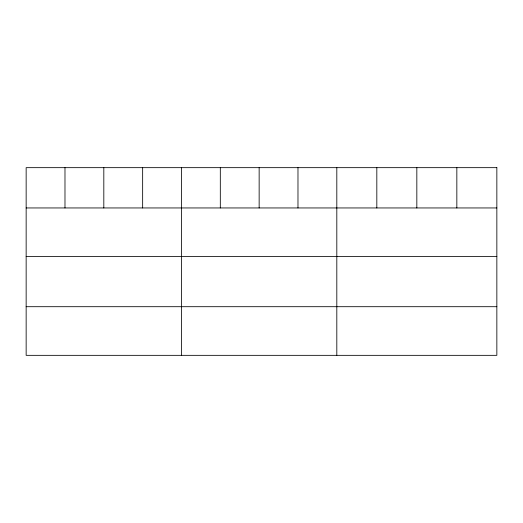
<?xml version="1.0" encoding="UTF-8"?>
<svg xmlns="http://www.w3.org/2000/svg" width="523" height="523" viewBox="0 0 523 523"><rect width="100%" height="100%" fill="white"/><g stroke="black" fill="none" stroke-linecap="round" stroke-linejoin="round"><path stroke-width="0.78" d="M26.15 207.951L496.85 207.951M26.15 256.59L496.85 256.59M26.15 306.7L496.85 306.7M456.841 167.661L456.841 207.951M416.831 167.661L416.831 207.951M376.822 167.661L376.822 207.951M336.812 167.661L336.812 355.339M297.979 167.661L297.979 207.951M259.147 167.661L259.147 207.951M220.314 167.661L220.314 207.951M181.481 167.661L181.481 355.339M142.648 167.661L142.648 207.951M103.816 167.661L103.816 207.951M64.983 167.661L64.983 207.951M496.85 167.661L26.15 167.661L26.15 355.339L496.85 355.339L496.85 167.661"/></g></svg>
